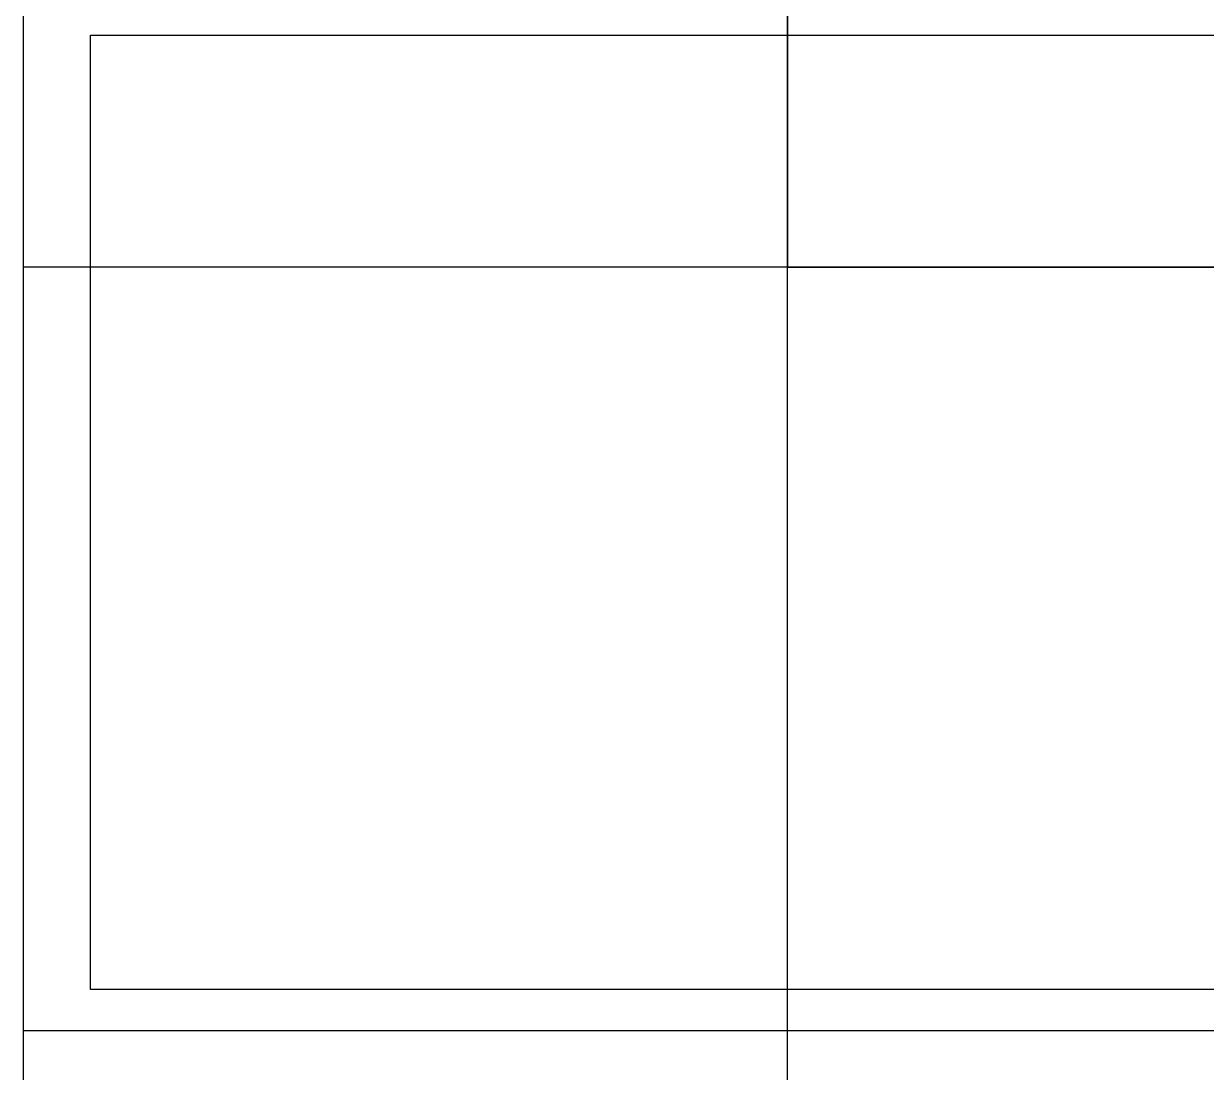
# Model space of a CAD drawing. Extents: x -12260 to 57327, y -29287 to 19916.
# Drawn here: x 44776 to 45705, y -7673 to -6849 of the extents above; entities that cross this region are included whole.
import ezdxf
from ezdxf.enums import TextEntityAlignment as Align

# ---------------------------------------------------------------- set-up
doc = ezdxf.new("R2010")
doc.units = 0
doc.header["$LTSCALE"] = 0.25
doc.linetypes.add('DASHDOT', pattern=[25.4, 12.7, -6.35, 0, -6.35])
doc.layers.add('01-First Floor$0$FALSE CEILING', color=251, linetype='Continuous')
for name, color, linetype, lineweight in [('01-First Floor$0$LOADING', 253, 'Continuous', 5), ('01-First Floor$0$Walls', 251, 'Continuous', 5), ('E-LITE-CIRC-NUMB', 6, 'Continuous', 25), ('E-LITE-CLNG', 150, 'Continuous', 35), ('E-LITE-CLNG-CNDT', 6, 'DASHDOT', 35), ('E-LITE-CTRL', 6, 'Continuous', 25), ('E-LITE-IDEN', 6, 'Continuous', 25)]:
    doc.layers.add(name, color=color, linetype=linetype, lineweight=lineweight)
doc.styles.add('DC_SIMPLEX', font='SIMPLEX.shx', dxfattribs={"width": 0.7})

# ---------------------------------------------------------------- blocks, each defined once
blk = doc.blocks.new('01-First Floor')
at = {"layer": '01-First Floor$0$FALSE CEILING', "linetype": 'Continuous'}
for p, q in [((45376, -9440), (45376, -6200)), ((44776, -7040), (48976, -7040)), ((44776, -7640), (48976, -7640))]:
    blk.add_line(p, q, dxfattribs=at)
at = {"layer": '01-First Floor$0$FALSE CEILING'}
blk.add_lwpolyline([(44776, -6200), (48976, -6200), (48976, -9440), (44776, -9440)], close=True, dxfattribs=at)
at = {"layer": '01-First Floor$0$FALSE CEILING', "elevation": -0.05}
blk.add_lwpolyline([(46328.5, -6857.82), (46328.5, -7607.82), (44828.5, -7607.82), (44828.5, -6857.82)], close=True, dxfattribs=at)
at = {"layer": '01-First Floor$0$LOADING', "elevation": -0.05}
blk.add_lwpolyline([(46328.5, -6857.82), (46328.5, -7607.82), (44828.5, -7607.82), (44828.5, -6857.82)], close=True, dxfattribs=at)
at = {"layer": '01-First Floor$0$Walls'}
blk.add_line((44776, -6200), (44776, -8320), dxfattribs=at)
blk = doc.blocks.new('*U16')
blk.add_lwpolyline([(-300, 300), (-300, -300), (300, -300), (300, 300)], close=True)
at = {"layer": 'E-LITE-CIRC-NUMB', "style": 'DC_SIMPLEX', "width": 0.7, "flags": 8}
blk.add_attdef('CIRCUIT', text='', height=200, rotation=0, dxfattribs=at).set_placement((-473.9, 300), align=Align.RIGHT)
at = {"layer": 'E-LITE-CTRL', "style": 'DC_SIMPLEX', "width": 0.7, "flags": 8}
blk.add_attdef('CONTROL', (1118.9, -935), '', height=200, rotation=360, dxfattribs=at)
at = {"layer": 'E-LITE-IDEN', "style": 'DC_SIMPLEX', "width": 0.7, "flags": 8}
blk.add_attdef('TYPE', (460.41, 457.65), '', height=200, rotation=360, dxfattribs=at)

msp = doc.modelspace()

# ---------------------------------------------------------------- block references
at = {"layer": 'E-LITE-CLNG', "xscale": -1}
msp.add_blockref('*U16', (45675.96, -6740.11), dxfattribs=at)
at = {"layer": 'E-LITE-CLNG-CNDT'}
msp.add_blockref('01-First Floor', (0, 0), dxfattribs=at)

doc.saveas('drawing.dxf')
